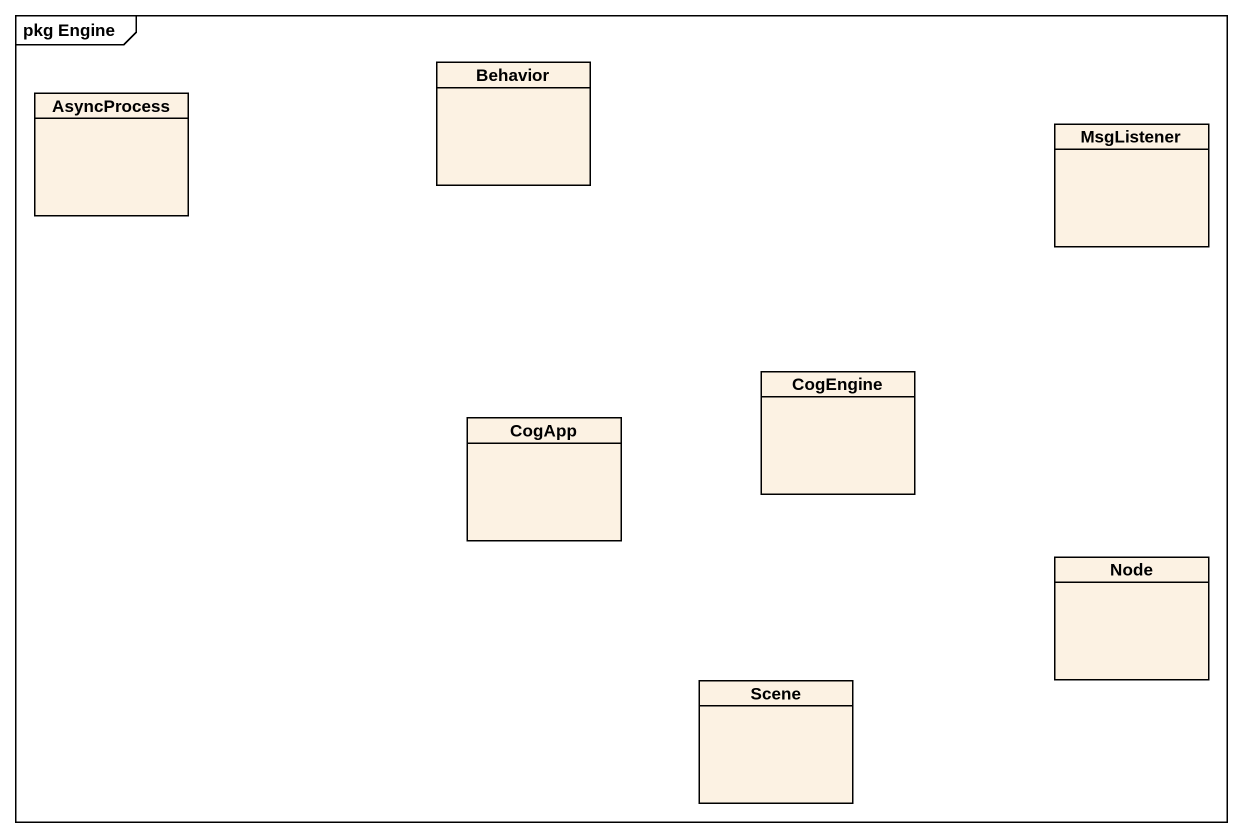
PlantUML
@startuml
mainframe pkg Engine
hide circle
hide empty members
class AsyncProcess
class Behavior
class MsgListener
class CogEngine
class CogApp
class "Node" as Node_
class Scene
@enduml
